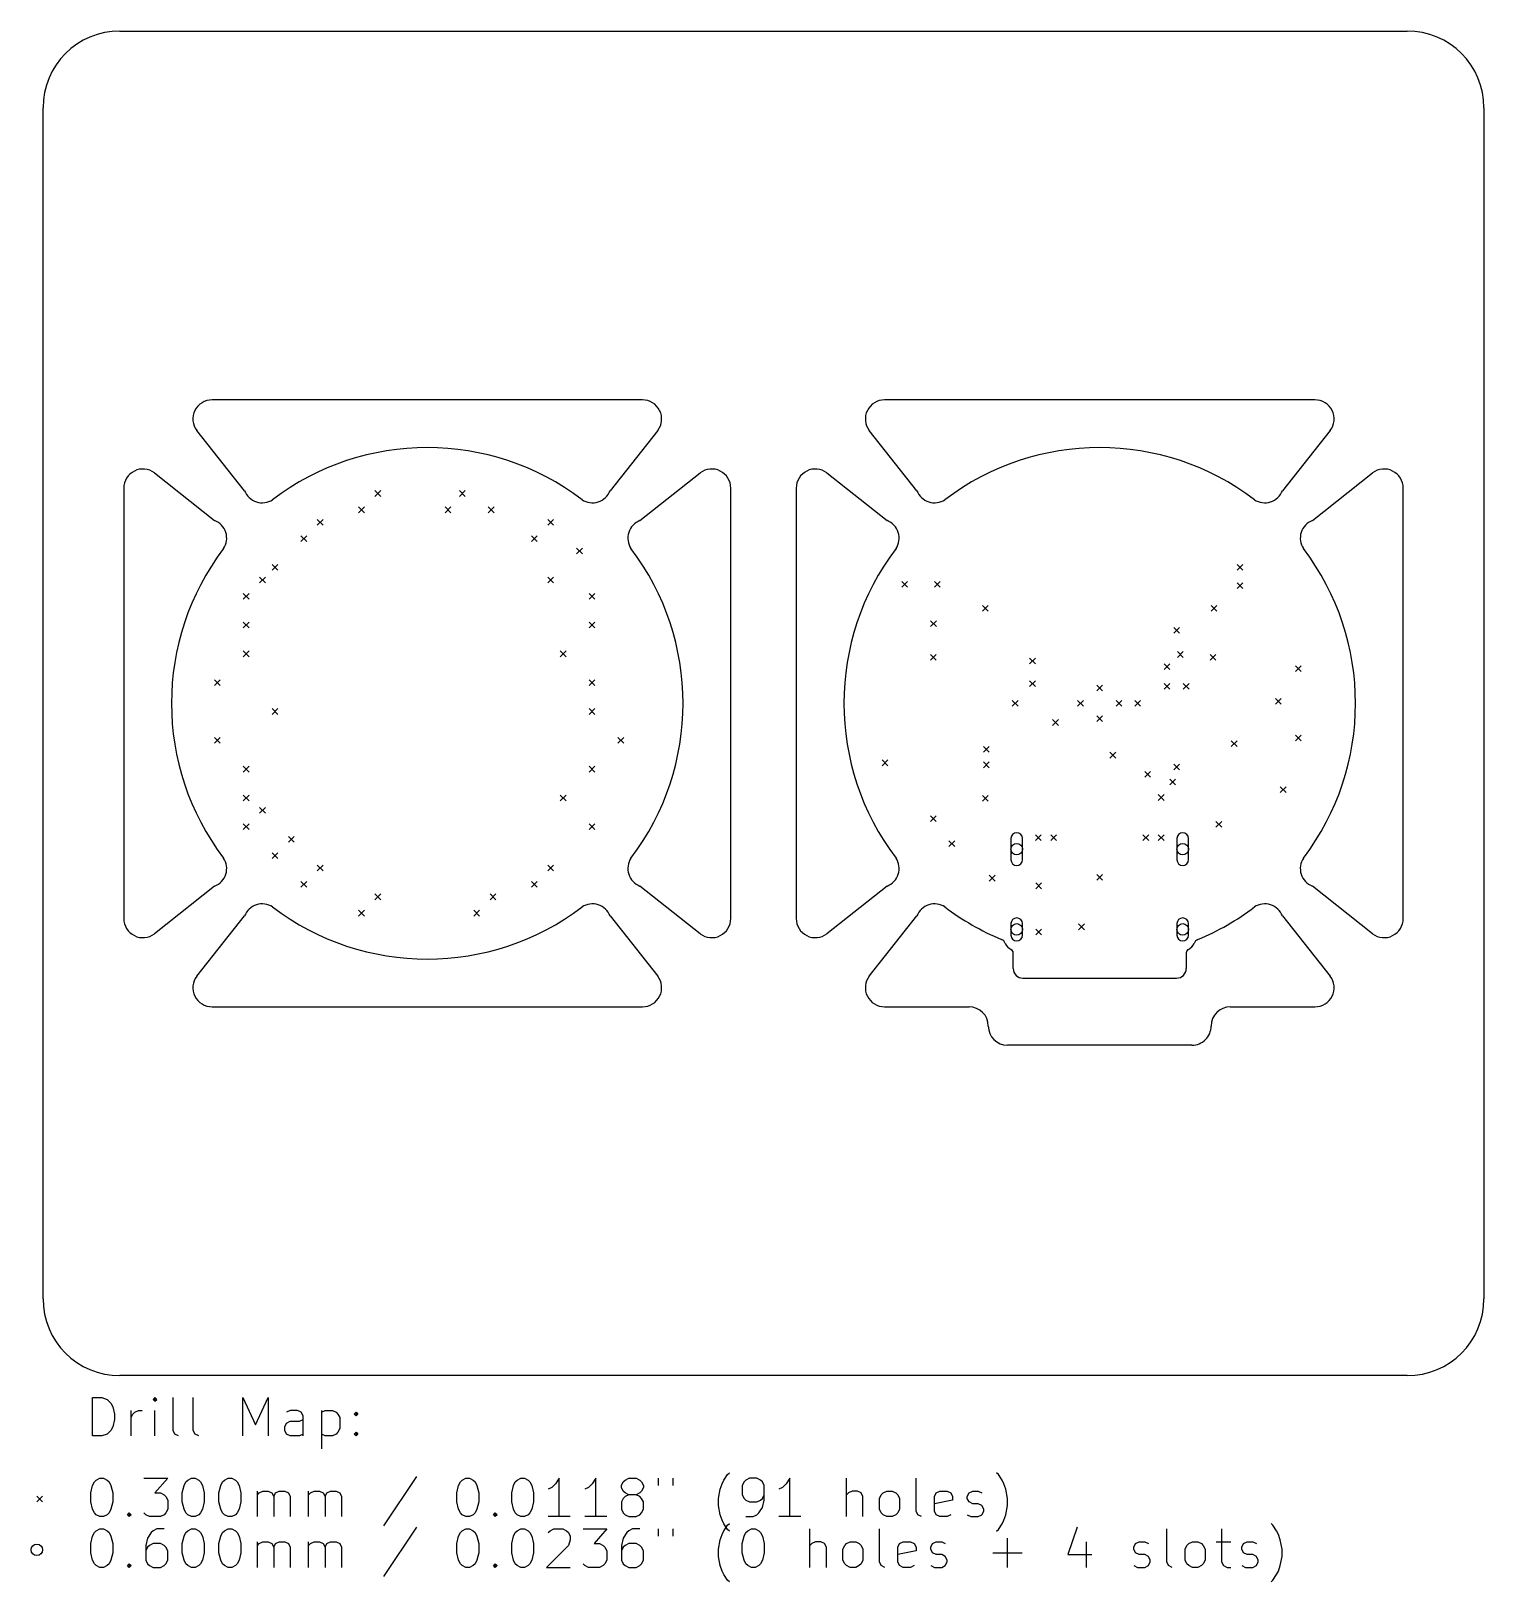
# Model space of a CAD drawing. Extents: x 29.4 to 105, y -110.7 to -30.
import ezdxf

# ---------------------------------------------------------------- set-up
doc = ezdxf.new("R2010")
doc.units = 0
doc.layers.add('BLACK', color=7, linetype='CONTINUOUS')

msp = doc.modelspace()

# ---------------------------------------------------------------- linework, layer by layer
at = {"layer": 'BLACK', "linetype": 'CONTINUOUS'}
for p, q in [((34, -30), (101, -30)), ((30, -96), (30, -34)), ((105, -34), (105, -96)), ((61.200002, -49.200001), (38.8, -49.2)), ((96.200002, -49.200001), (73.8, -49.2)), ((40.484977, -53.929338), (38, -50.8)), ((62.000002, -50.800001), (59.515025, -53.929339)), ((75.484977, -53.929338), (73, -50.8)), ((97.000002, -50.800001), (94.515025, -53.929339)), ((35.800001, -52.999998), (38.929339, -55.484975)), ((61.070662, -55.484977), (64.2, -53)), ((70.800001, -52.999998), (73.929339, -55.484975)), ((96.070662, -55.484977), (99.2, -53)), ((34.200001, -53.799998), (34.2, -76.2)), ((47.275, -53.925), (47.575, -54.225)), ((47.575, -53.925), (47.275, -54.225)), ((51.675, -53.925), (51.975, -54.225)), ((51.975, -53.925), (51.675, -54.225)), ((65.799999, -76.200002), (65.8, -53.8)), ((69.200001, -53.799998), (69.2, -76.2)), ((100.799999, -76.200002), (100.8, -53.8)), ((46.425, -54.775), (46.725, -55.075)), ((46.725, -54.775), (46.425, -55.075)), ((50.925, -54.775), (51.225, -55.075)), ((51.225, -54.775), (50.925, -55.075)), ((53.175, -54.775), (53.475, -55.075)), ((53.475, -54.775), (53.175, -55.075)), ((44.275, -55.425), (44.575, -55.725)), ((44.575, -55.425), (44.275, -55.725)), ((56.275, -55.425), (56.575, -55.725)), ((56.575, -55.425), (56.275, -55.725)), ((43.425, -56.275), (43.725, -56.575)), ((43.725, -56.275), (43.425, -56.575)), ((55.425, -56.275), (55.725, -56.575)), ((55.725, -56.275), (55.425, -56.575)), ((57.775, -56.925), (58.075, -57.225)), ((58.075, -56.925), (57.775, -57.225)), ((41.925, -57.775), (42.225, -58.075)), ((42.225, -57.775), (41.925, -58.075)), ((92.15, -57.77), (92.45, -58.07)), ((92.45, -57.77), (92.15, -58.07)), ((41.275, -58.425), (41.575, -58.725)), ((41.575, -58.425), (41.275, -58.725)), ((56.275, -58.425), (56.575, -58.725)), ((56.575, -58.425), (56.275, -58.725)), ((74.7, -58.65), (75, -58.95)), ((75, -58.65), (74.7, -58.95)), ((76.4, -58.65), (76.7, -58.95)), ((76.7, -58.65), (76.4, -58.95)), ((92.15, -58.73), (92.45, -59.03)), ((92.45, -58.73), (92.15, -59.03)), ((40.425, -59.275), (40.725, -59.575)), ((40.725, -59.275), (40.425, -59.575)), ((58.425, -59.275), (58.725, -59.575)), ((58.725, -59.275), (58.425, -59.575)), ((78.9, -59.9), (79.2, -60.2)), ((79.2, -59.9), (78.9, -60.2)), ((90.8, -59.9), (91.1, -60.2)), ((91.1, -59.9), (90.8, -60.2)), ((40.425, -60.775), (40.725, -61.075)), ((40.725, -60.775), (40.425, -61.075)), ((58.425, -60.775), (58.725, -61.075)), ((58.725, -60.775), (58.425, -61.075)), ((76.2, -60.7), (76.5, -61)), ((76.5, -60.7), (76.2, -61)), ((88.85, -61.05), (89.15, -61.35)), ((89.15, -61.05), (88.85, -61.35)), ((40.425, -62.275), (40.725, -62.575)), ((40.725, -62.275), (40.425, -62.575)), ((56.925, -62.275), (57.225, -62.575)), ((57.225, -62.275), (56.925, -62.575)), ((76.185, -62.45), (76.485, -62.75)), ((76.485, -62.45), (76.185, -62.75)), ((81.35, -62.65), (81.65, -62.95)), ((81.65, -62.65), (81.35, -62.95)), ((88.35, -62.94), (88.65, -63.24)), ((88.65, -62.94), (88.35, -63.24)), ((89.04, -62.31), (89.34, -62.61)), ((89.34, -62.31), (89.04, -62.61)), ((90.75, -62.45), (91.05, -62.75)), ((91.05, -62.45), (90.75, -62.75)), ((38.925, -63.775), (39.225, -64.075)), ((39.225, -63.775), (38.925, -64.075)), ((58.425, -63.775), (58.725, -64.075)), ((58.725, -63.775), (58.425, -64.075)), ((95.185, -63.05), (95.485, -63.35)), ((95.485, -63.05), (95.185, -63.35)), ((81.35, -63.83), (81.65, -64.13)), ((81.65, -63.83), (81.35, -64.13)), ((84.85, -64.05), (85.15, -64.35)), ((85.15, -64.05), (84.85, -64.35)), ((88.35, -63.96), (88.65, -64.26)), ((88.65, -63.96), (88.35, -64.26)), ((89.35, -63.96), (89.65, -64.26)), ((89.65, -63.96), (89.35, -64.26)), ((41.925, -65.275), (42.225, -65.575)), ((42.225, -65.275), (41.925, -65.575)), ((58.425, -65.275), (58.725, -65.575)), ((58.725, -65.275), (58.425, -65.575)), ((80.45, -64.85), (80.75, -65.15)), ((80.75, -64.85), (80.45, -65.15)), ((83.85, -64.85), (84.15, -65.15)), ((84.15, -64.85), (83.85, -65.15)), ((85.85, -64.85), (86.15, -65.15)), ((86.15, -64.85), (85.85, -65.15)), ((86.825, -64.85), (87.125, -65.15)), ((87.125, -64.85), (86.825, -65.15)), ((94.15, -64.75), (94.45, -65.05)), ((94.45, -64.75), (94.15, -65.05)), ((82.55, -65.85), (82.85, -66.15)), ((82.85, -65.85), (82.55, -66.15)), ((84.85, -65.65), (85.15, -65.95)), ((85.15, -65.65), (84.85, -65.95)), ((38.925, -66.775), (39.225, -67.075)), ((39.225, -66.775), (38.925, -67.075)), ((59.925, -66.775), (60.225, -67.075)), ((60.225, -66.775), (59.925, -67.075)), ((91.85, -66.95), (92.15, -67.25)), ((92.15, -66.95), (91.85, -67.25)), ((95.185, -66.65), (95.485, -66.95)), ((95.485, -66.65), (95.185, -66.95)), ((78.95, -67.25), (79.25, -67.55)), ((79.25, -67.25), (78.95, -67.55)), ((85.53, -67.55), (85.83, -67.85)), ((85.83, -67.55), (85.53, -67.85)), ((40.425, -68.275), (40.725, -68.575)), ((40.725, -68.275), (40.425, -68.575)), ((58.425, -68.275), (58.725, -68.575)), ((58.725, -68.275), (58.425, -68.575)), ((73.67, -67.95), (73.97, -68.25)), ((73.97, -67.95), (73.67, -68.25)), ((78.95, -68.05), (79.25, -68.35)), ((79.25, -68.05), (78.95, -68.35)), ((87.35, -68.55), (87.65, -68.85)), ((87.65, -68.55), (87.35, -68.85)), ((88.85, -68.168199), (89.15, -68.468199)), ((89.15, -68.168199), (88.85, -68.468199)), ((88.65, -68.95), (88.95, -69.25)), ((88.95, -68.95), (88.65, -69.25)), ((94.4, -69.35), (94.7, -69.65)), ((94.7, -69.35), (94.4, -69.65)), ((40.425, -69.775), (40.725, -70.075)), ((40.725, -69.775), (40.425, -70.075)), ((56.925, -69.775), (57.225, -70.075)), ((57.225, -69.775), (56.925, -70.075)), ((78.9, -69.8), (79.2, -70.1)), ((79.2, -69.8), (78.9, -70.1)), ((88.05, -69.75), (88.35, -70.05)), ((88.35, -69.75), (88.05, -70.05)), ((41.275, -70.425), (41.575, -70.725)), ((41.575, -70.425), (41.275, -70.725)), ((76.185, -70.85), (76.485, -71.15)), ((76.485, -70.85), (76.185, -71.15)), ((40.425, -71.275), (40.725, -71.575)), ((40.725, -71.275), (40.425, -71.575)), ((58.425, -71.275), (58.725, -71.575)), ((58.725, -71.275), (58.425, -71.575)), ((81.65, -71.84), (81.95, -72.14)), ((81.95, -71.84), (81.65, -72.14)), ((82.45, -71.84), (82.75, -72.14)), ((82.75, -71.84), (82.45, -72.14)), ((87.25, -71.84), (87.55, -72.14)), ((87.55, -71.84), (87.25, -72.14)), ((88.05, -71.84), (88.35, -72.14)), ((88.35, -71.84), (88.05, -72.14)), ((91.05, -71.15), (91.35, -71.45)), ((91.35, -71.15), (91.05, -71.45)), ((42.775, -71.925), (43.075, -72.225)), ((43.075, -71.925), (42.775, -72.225)), ((77.15, -72.15), (77.45, -72.45)), ((77.45, -72.15), (77.15, -72.45)), ((80.38, -72.04), (80.38, -73.14)), ((80.98, -73.14), (80.98, -72.04)), ((89.02, -72.04), (89.02, -73.14)), ((89.62, -73.14), (89.62, -72.04)), ((41.925, -72.775), (42.225, -73.075)), ((42.225, -72.775), (41.925, -73.075)), ((44.275, -73.425), (44.575, -73.725)), ((44.575, -73.425), (44.275, -73.725)), ((56.275, -73.425), (56.575, -73.725)), ((56.575, -73.425), (56.275, -73.725)), ((43.425, -74.275), (43.725, -74.575)), ((43.725, -74.275), (43.425, -74.575)), ((55.425, -74.275), (55.725, -74.575)), ((55.725, -74.275), (55.425, -74.575)), ((79.25, -73.95), (79.55, -74.25)), ((79.55, -73.95), (79.25, -74.25)), ((84.85, -73.9125), (85.15, -74.2125)), ((85.15, -73.9125), (84.85, -74.2125)), ((38.929338, -74.515023), (35.8, -77)), ((47.275, -74.925), (47.575, -75.225)), ((47.575, -74.925), (47.275, -75.225)), ((53.275, -74.925), (53.575, -75.225)), ((53.575, -74.925), (53.275, -75.225)), ((64.199999, -77.000002), (61.070661, -74.515025)), ((73.929338, -74.515023), (70.8, -77)), ((81.67, -74.35), (81.97, -74.65)), ((81.97, -74.35), (81.67, -74.65)), ((99.199999, -77.000002), (96.070661, -74.515025)), ((46.425, -75.775), (46.725, -76.075)), ((46.725, -75.775), (46.425, -76.075)), ((52.425, -75.775), (52.725, -76.075)), ((52.725, -75.775), (52.425, -76.075)), ((37.999998, -79.199999), (40.484975, -76.070661)), ((59.515023, -76.070662), (62, -79.2)), ((72.999998, -79.199999), (75.484975, -76.070661)), ((80.38, -76.47), (80.38, -77.07)), ((80.98, -77.07), (80.98, -76.47)), ((83.9, -76.4875), (84.2, -76.7875)), ((84.2, -76.4875), (83.9, -76.7875)), ((89.02, -76.47), (89.02, -77.07)), ((89.62, -77.07), (89.62, -76.47)), ((94.515023, -76.070662), (97, -79.2)), ((81.67, -76.75), (81.97, -77.05)), ((81.97, -76.75), (81.67, -77.05)), ((80.497172, -78.8068), (80.497172, -77.987778)), ((89.502828, -77.987778), (89.502828, -78.8068)), ((80.997172, -79.3068), (89.002828, -79.3068)), ((38.799998, -80.799999), (61.2, -80.8)), ((73.799998, -80.799999), (78.2, -80.8)), ((91.799998, -80.800001), (96.2, -80.8)), ((89.799998, -82.800001), (80.2, -82.8)), ((101, -100), (34, -100)), ((32.582768, -103.139838), (32.582768, -101.139838)), ((32.582768, -101.139838), (33.058958, -101.139838)), ((33.058958, -101.139838), (33.344673, -101.235076)), ((33.344673, -101.235076), (33.535149, -101.425552)), ((33.535149, -101.425552), (33.630387, -101.616028)), ((33.630387, -101.616028), (33.725625, -101.99698)), ((35.820863, -101.139838), (35.725625, -101.235076)), ((35.725625, -101.235076), (35.820863, -101.330314)), ((35.916101, -101.235076), (35.820863, -101.139838)), ((35.820863, -101.139838), (35.820863, -101.330314)), ((35.820863, -101.330314), (35.916101, -101.235076)), ((36.773244, -102.854123), (36.773244, -101.139838)), ((37.820863, -102.854123), (37.820863, -101.139838)), ((40.392292, -103.139838), (40.392292, -101.139838)), ((40.392292, -101.139838), (41.058959, -102.568409)), ((41.058959, -102.568409), (41.725625, -101.139838)), ((41.725625, -101.139838), (41.725625, -103.139838)), ((33.725625, -102.282695), (33.630387, -102.663647)), ((33.725625, -101.99698), (33.725625, -102.282695)), ((34.582768, -103.139838), (34.582768, -101.806504)), ((34.582768, -102.187457), (34.678006, -101.99698)), ((34.678006, -101.99698), (34.773244, -101.901742)), ((34.773244, -101.901742), (34.96372, -101.806504)), ((34.96372, -101.806504), (35.154197, -101.806504)), ((35.820863, -103.139838), (35.820863, -101.806504)), ((42.582768, -102.663647), (42.678006, -102.473171)), ((42.868482, -101.806504), (42.678006, -101.901742)), ((42.678006, -102.473171), (42.868482, -102.377933)), ((43.249435, -101.806504), (42.868482, -101.806504)), ((42.868482, -102.377933), (43.344673, -102.377933)), ((43.439911, -101.901742), (43.249435, -101.806504)), ((43.344673, -102.377933), (43.535149, -102.282695)), ((43.535149, -102.092219), (43.439911, -101.901742)), ((43.535149, -103.139838), (43.535149, -102.092219)), ((44.48753, -101.806504), (44.48753, -103.806504)), ((44.48753, -101.901742), (44.678006, -101.806504)), ((44.678006, -101.806504), (45.058959, -101.806504)), ((45.058959, -101.806504), (45.249435, -101.901742)), ((45.249435, -101.901742), (45.344673, -101.99698)), ((45.344673, -101.99698), (45.439911, -102.187457)), ((45.439911, -102.187457), (45.439911, -102.758885)), ((46.201816, -101.99698), (46.297054, -101.901742)), ((46.297054, -102.092219), (46.201816, -101.99698)), ((46.297054, -101.901742), (46.392292, -101.99698)), ((46.297054, -101.901742), (46.297054, -102.092219)), ((46.392292, -101.99698), (46.297054, -102.092219)), ((33.058958, -103.139838), (32.582768, -103.139838)), ((33.344673, -103.0446), (33.058958, -103.139838)), ((33.535149, -102.854123), (33.344673, -103.0446)), ((33.630387, -102.663647), (33.535149, -102.854123)), ((36.868482, -103.0446), (36.773244, -102.854123)), ((37.058958, -103.139838), (36.868482, -103.0446)), ((37.916101, -103.0446), (37.820863, -102.854123)), ((38.106577, -103.139838), (37.916101, -103.0446)), ((42.582768, -102.854123), (42.582768, -102.663647)), ((42.678006, -103.0446), (42.582768, -102.854123)), ((42.868482, -103.139838), (42.678006, -103.0446)), ((43.344673, -103.139838), (42.868482, -103.139838)), ((43.535149, -103.0446), (43.344673, -103.139838)), ((44.678006, -103.139838), (44.48753, -103.0446)), ((45.058959, -103.139838), (44.678006, -103.139838)), ((45.249435, -103.0446), (45.058959, -103.139838)), ((45.344673, -102.949361), (45.249435, -103.0446)), ((45.439911, -102.758885), (45.344673, -102.949361)), ((46.201816, -103.0446), (46.297054, -102.949361)), ((46.297054, -103.139838), (46.201816, -103.0446)), ((46.297054, -102.949361), (46.392292, -103.0446)), ((46.297054, -102.949361), (46.297054, -103.139838)), ((46.392292, -103.0446), (46.297054, -103.139838)), ((32.48753, -106.101742), (32.582768, -105.72079)), ((32.582768, -105.72079), (32.678006, -105.530314)), ((32.678006, -105.530314), (32.773244, -105.435076)), ((32.773244, -105.435076), (32.96372, -105.339838)), ((32.96372, -105.339838), (33.154197, -105.339838)), ((33.154197, -105.339838), (33.344673, -105.435076)), ((33.344673, -105.435076), (33.439911, -105.530314)), ((33.439911, -105.530314), (33.535149, -105.72079)), ((33.535149, -105.72079), (33.630387, -106.101742)), ((35.249435, -105.339838), (36.48753, -105.339838)), ((36.48753, -105.339838), (35.820863, -106.101742)), ((37.249435, -106.101742), (37.344673, -105.72079)), ((37.344673, -105.72079), (37.439911, -105.530314)), ((37.439911, -105.530314), (37.535149, -105.435076)), ((37.535149, -105.435076), (37.725625, -105.339838)), ((37.725625, -105.339838), (37.916102, -105.339838)), ((37.916102, -105.339838), (38.106578, -105.435076)), ((38.106578, -105.435076), (38.201816, -105.530314)), ((38.201816, -105.530314), (38.297054, -105.72079)), ((38.297054, -105.72079), (38.392292, -106.101742)), ((39.154197, -106.101742), (39.249435, -105.72079)), ((39.249435, -105.72079), (39.344673, -105.530314)), ((39.344673, -105.530314), (39.439911, -105.435076)), ((39.439911, -105.435076), (39.630387, -105.339838)), ((39.630387, -105.339838), (39.820864, -105.339838)), ((39.820864, -105.339838), (40.01134, -105.435076)), ((40.01134, -105.435076), (40.106578, -105.530314)), ((40.106578, -105.530314), (40.201816, -105.72079)), ((40.201816, -105.72079), (40.297054, -106.101742)), ((49.439912, -105.2446), (47.725627, -107.816028)), ((51.535151, -106.101742), (51.630389, -105.72079)), ((51.630389, -105.72079), (51.725627, -105.530314)), ((51.725627, -105.530314), (51.820865, -105.435076)), ((51.820865, -105.435076), (52.011341, -105.339838)), ((52.011341, -105.339838), (52.201818, -105.339838)), ((52.201818, -105.339838), (52.392294, -105.435076)), ((52.392294, -105.435076), (52.487532, -105.530314)), ((52.487532, -105.530314), (52.58277, -105.72079)), ((52.58277, -105.72079), (52.678008, -106.101742)), ((54.392294, -106.101742), (54.487532, -105.72079)), ((54.487532, -105.72079), (54.58277, -105.530314)), ((54.58277, -105.530314), (54.678008, -105.435076)), ((54.678008, -105.435076), (54.868484, -105.339838)), ((54.868484, -105.339838), (55.058961, -105.339838)), ((55.058961, -105.339838), (55.249437, -105.435076)), ((55.249437, -105.435076), (55.344675, -105.530314)), ((55.344675, -105.530314), (55.439913, -105.72079)), ((55.439913, -105.72079), (55.535151, -106.101742)), ((56.678008, -105.625552), (56.487532, -105.816028)), ((56.868484, -105.339838), (56.678008, -105.625552)), ((56.868484, -107.339838), (56.868484, -105.339838)), ((58.58277, -105.625552), (58.392294, -105.816028)), ((58.773246, -105.339838), (58.58277, -105.625552)), ((58.773246, -107.339838), (58.773246, -105.339838)), ((60.10658, -105.72079), (60.201818, -105.530314)), ((60.10658, -105.816028), (60.10658, -105.72079)), ((60.201818, -105.530314), (60.297056, -105.435076)), ((60.297056, -105.435076), (60.487532, -105.339838)), ((60.487532, -105.339838), (60.868485, -105.339838)), ((60.868485, -105.339838), (61.058961, -105.435076)), ((61.058961, -105.435076), (61.154199, -105.530314)), ((61.154199, -105.530314), (61.249437, -105.72079)), ((61.249437, -105.72079), (61.249437, -105.816028)), ((62.011342, -105.339838), (62.011342, -105.72079)), ((62.773247, -105.339838), (62.773247, -105.72079)), ((65.249438, -105.911266), (65.344676, -105.625552)), ((65.344676, -105.625552), (65.439914, -105.435076)), ((65.439914, -105.435076), (65.63039, -105.149361)), ((65.63039, -105.149361), (65.725629, -105.054123)), ((66.487533, -105.530314), (66.392295, -105.72079)), ((66.392295, -105.72079), (66.392295, -106.19698)), ((66.582771, -105.435076), (66.487533, -105.530314)), ((66.773247, -105.339838), (66.582771, -105.435076)), ((67.1542, -105.339838), (66.773247, -105.339838)), ((67.344676, -105.435076), (67.1542, -105.339838)), ((67.439914, -105.530314), (67.344676, -105.435076)), ((67.535152, -105.72079), (67.439914, -105.530314)), ((67.535152, -106.482695), (67.535152, -105.72079)), ((68.678009, -105.625552), (68.487533, -105.816028)), ((68.868485, -105.339838), (68.678009, -105.625552)), ((68.868485, -107.339838), (68.868485, -105.339838)), ((71.820867, -107.339838), (71.820867, -105.339838)), ((75.439915, -107.054123), (75.439915, -105.339838)), ((79.72563, -105.149361), (79.630392, -105.054123)), ((79.916106, -105.435076), (79.72563, -105.149361)), ((80.011344, -105.625552), (79.916106, -105.435076)), ((80.106582, -105.911266), (80.011344, -105.625552)), ((29.675, -106.275), (29.975, -106.575)), ((29.975, -106.275), (29.675, -106.575)), ((32.48753, -106.577933), (32.48753, -106.101742)), ((32.582768, -106.958885), (32.48753, -106.577933)), ((33.630387, -106.577933), (33.535149, -106.958885)), ((33.630387, -106.101742), (33.630387, -106.577933)), ((35.820863, -106.101742), (36.106578, -106.101742)), ((36.106578, -106.101742), (36.297054, -106.19698)), ((36.297054, -106.19698), (36.392292, -106.292219)), ((36.392292, -106.292219), (36.48753, -106.482695)), ((36.48753, -106.482695), (36.48753, -106.958885)), ((37.249435, -106.577933), (37.249435, -106.101742)), ((37.344673, -106.958885), (37.249435, -106.577933)), ((38.392292, -106.577933), (38.297054, -106.958885)), ((38.392292, -106.101742), (38.392292, -106.577933)), ((39.154197, -106.577933), (39.154197, -106.101742)), ((39.249435, -106.958885), (39.154197, -106.577933)), ((40.297054, -106.577933), (40.201816, -106.958885)), ((40.297054, -106.101742), (40.297054, -106.577933)), ((41.154197, -107.339838), (41.154197, -106.006504)), ((41.154197, -106.19698), (41.249435, -106.101742)), ((41.249435, -106.101742), (41.439911, -106.006504)), ((41.439911, -106.006504), (41.725626, -106.006504)), ((41.725626, -106.006504), (41.916102, -106.101742)), ((41.916102, -106.101742), (42.01134, -106.292219)), ((42.01134, -106.292219), (42.106578, -106.101742)), ((42.01134, -106.292219), (42.01134, -107.339838)), ((42.106578, -106.101742), (42.297054, -106.006504)), ((42.297054, -106.006504), (42.582768, -106.006504)), ((42.582768, -106.006504), (42.773245, -106.101742)), ((42.773245, -106.101742), (42.868483, -106.292219)), ((42.868483, -106.292219), (42.868483, -107.339838)), ((43.820864, -107.339838), (43.820864, -106.006504)), ((43.820864, -106.19698), (43.916102, -106.101742)), ((43.916102, -106.101742), (44.106578, -106.006504)), ((44.106578, -106.006504), (44.392293, -106.006504)), ((44.392293, -106.006504), (44.582769, -106.101742)), ((44.582769, -106.101742), (44.678007, -106.292219)), ((44.678007, -106.292219), (44.773245, -106.101742)), ((44.678007, -106.292219), (44.678007, -107.339838)), ((44.773245, -106.101742), (44.963721, -106.006504)), ((44.963721, -106.006504), (45.249435, -106.006504)), ((45.249435, -106.006504), (45.439912, -106.101742)), ((45.439912, -106.101742), (45.53515, -106.292219)), ((45.53515, -106.292219), (45.53515, -107.339838)), ((51.535151, -106.577933), (51.535151, -106.101742)), ((51.630389, -106.958885), (51.535151, -106.577933)), ((52.678008, -106.577933), (52.58277, -106.958885)), ((52.678008, -106.101742), (52.678008, -106.577933)), ((54.392294, -106.577933), (54.392294, -106.101742)), ((54.487532, -106.958885), (54.392294, -106.577933)), ((55.535151, -106.577933), (55.439913, -106.958885)), ((55.535151, -106.101742), (55.535151, -106.577933)), ((56.487532, -105.816028), (56.297056, -105.911266)), ((58.392294, -105.816028), (58.201818, -105.911266)), ((60.201818, -106.006504), (60.10658, -105.816028)), ((60.201818, -106.387457), (60.10658, -106.577933)), ((60.10658, -106.577933), (60.10658, -106.958885)), ((60.297056, -106.101742), (60.201818, -106.006504)), ((60.297056, -106.292219), (60.201818, -106.387457)), ((60.487532, -106.19698), (60.297056, -106.101742)), ((60.487532, -106.19698), (60.297056, -106.292219)), ((60.868485, -106.19698), (60.487532, -106.19698)), ((61.058961, -106.101742), (60.868485, -106.19698)), ((61.058961, -106.292219), (60.868485, -106.19698)), ((61.154199, -106.006504), (61.058961, -106.101742)), ((61.154199, -106.387457), (61.058961, -106.292219)), ((61.249437, -105.816028), (61.154199, -106.006504)), ((61.249437, -106.577933), (61.154199, -106.387457)), ((61.249437, -106.958885), (61.249437, -106.577933)), ((65.1542, -106.387457), (65.249438, -105.911266)), ((65.1542, -106.768409), (65.1542, -106.387457)), ((66.392295, -106.19698), (66.487533, -106.387457)), ((66.487533, -106.387457), (66.582771, -106.482695)), ((66.582771, -106.482695), (66.773247, -106.577933)), ((66.773247, -106.577933), (67.1542, -106.577933)), ((67.1542, -106.577933), (67.344676, -106.482695)), ((67.344676, -106.482695), (67.439914, -106.387457)), ((67.439914, -106.387457), (67.535152, -106.19698)), ((67.439914, -106.863647), (67.535152, -106.482695)), ((68.487533, -105.816028), (68.297057, -105.911266)), ((71.916105, -106.101742), (71.820867, -106.19698)), ((72.106581, -106.006504), (71.916105, -106.101742)), ((72.392296, -106.006504), (72.106581, -106.006504)), ((72.582772, -106.101742), (72.392296, -106.006504)), ((72.67801, -106.292219), (72.582772, -106.101742)), ((72.67801, -107.339838), (72.67801, -106.292219)), ((73.535153, -106.387457), (73.630391, -106.19698)), ((73.535153, -106.958885), (73.535153, -106.387457)), ((73.630391, -106.19698), (73.725629, -106.101742)), ((73.725629, -106.101742), (73.916105, -106.006504)), ((73.916105, -106.006504), (74.20182, -106.006504)), ((74.20182, -106.006504), (74.392296, -106.101742)), ((74.392296, -106.101742), (74.487534, -106.19698)), ((74.487534, -106.19698), (74.582772, -106.387457)), ((74.582772, -106.387457), (74.582772, -106.958885)), ((76.392296, -106.292219), (76.487534, -106.101742)), ((76.392296, -107.054123), (76.392296, -106.292219)), ((77.344677, -106.482695), (76.392296, -106.673171)), ((76.487534, -106.101742), (76.67801, -106.006504)), ((76.67801, -106.006504), (77.058963, -106.006504)), ((77.058963, -106.006504), (77.249439, -106.101742)), ((77.249439, -106.101742), (77.344677, -106.292219)), ((77.344677, -106.292219), (77.344677, -106.482695)), ((78.106582, -106.292219), (78.20182, -106.101742)), ((78.106582, -106.387457), (78.106582, -106.292219)), ((78.20182, -106.577933), (78.106582, -106.387457)), ((78.20182, -106.101742), (78.392296, -106.006504)), ((78.392296, -106.673171), (78.20182, -106.577933)), ((78.392296, -106.006504), (78.67801, -106.006504)), ((78.67801, -106.006504), (78.868487, -106.101742)), ((80.20182, -106.387457), (80.106582, -105.911266)), ((80.20182, -106.768409), (80.20182, -106.387457)), ((32.678006, -107.149361), (32.582768, -106.958885)), ((32.773244, -107.2446), (32.678006, -107.149361)), ((32.96372, -107.339838), (32.773244, -107.2446)), ((33.154197, -107.339838), (32.96372, -107.339838)), ((33.344673, -107.2446), (33.154197, -107.339838)), ((33.439911, -107.149361), (33.344673, -107.2446)), ((33.535149, -106.958885), (33.439911, -107.149361)), ((34.392292, -107.2446), (34.48753, -107.149361)), ((34.48753, -107.339838), (34.392292, -107.2446)), ((34.48753, -107.149361), (34.582768, -107.2446)), ((34.48753, -107.149361), (34.48753, -107.339838)), ((34.582768, -107.2446), (34.48753, -107.339838)), ((35.344673, -107.2446), (35.249435, -107.149361)), ((35.535149, -107.339838), (35.344673, -107.2446)), ((36.106578, -107.339838), (35.535149, -107.339838)), ((36.297054, -107.2446), (36.106578, -107.339838)), ((36.392292, -107.149361), (36.297054, -107.2446)), ((36.48753, -106.958885), (36.392292, -107.149361)), ((37.439911, -107.149361), (37.344673, -106.958885)), ((37.535149, -107.2446), (37.439911, -107.149361)), ((37.725625, -107.339838), (37.535149, -107.2446)), ((37.916102, -107.339838), (37.725625, -107.339838)), ((38.106578, -107.2446), (37.916102, -107.339838)), ((38.201816, -107.149361), (38.106578, -107.2446)), ((38.297054, -106.958885), (38.201816, -107.149361)), ((39.344673, -107.149361), (39.249435, -106.958885)), ((39.439911, -107.2446), (39.344673, -107.149361)), ((39.630387, -107.339838), (39.439911, -107.2446)), ((39.820864, -107.339838), (39.630387, -107.339838)), ((40.01134, -107.2446), (39.820864, -107.339838)), ((40.106578, -107.149361), (40.01134, -107.2446)), ((40.201816, -106.958885), (40.106578, -107.149361)), ((51.725627, -107.149361), (51.630389, -106.958885)), ((51.820865, -107.2446), (51.725627, -107.149361)), ((52.011341, -107.339838), (51.820865, -107.2446)), ((52.201818, -107.339838), (52.011341, -107.339838)), ((52.392294, -107.2446), (52.201818, -107.339838)), ((52.487532, -107.149361), (52.392294, -107.2446)), ((52.58277, -106.958885), (52.487532, -107.149361)), ((53.439913, -107.2446), (53.535151, -107.149361)), ((53.535151, -107.339838), (53.439913, -107.2446)), ((53.535151, -107.149361), (53.630389, -107.2446)), ((53.535151, -107.149361), (53.535151, -107.339838)), ((53.630389, -107.2446), (53.535151, -107.339838)), ((54.58277, -107.149361), (54.487532, -106.958885)), ((54.678008, -107.2446), (54.58277, -107.149361)), ((54.868484, -107.339838), (54.678008, -107.2446)), ((55.058961, -107.339838), (54.868484, -107.339838)), ((55.249437, -107.2446), (55.058961, -107.339838)), ((55.344675, -107.149361), (55.249437, -107.2446)), ((55.439913, -106.958885), (55.344675, -107.149361)), ((57.439913, -107.339838), (56.297056, -107.339838)), ((59.344675, -107.339838), (58.201818, -107.339838)), ((60.10658, -106.958885), (60.201818, -107.149361)), ((60.201818, -107.149361), (60.297056, -107.2446)), ((60.297056, -107.2446), (60.487532, -107.339838)), ((60.487532, -107.339838), (60.868485, -107.339838)), ((60.868485, -107.339838), (61.058961, -107.2446)), ((61.058961, -107.2446), (61.154199, -107.149361)), ((61.154199, -107.149361), (61.249437, -106.958885)), ((65.249438, -107.2446), (65.1542, -106.768409)), ((65.344676, -107.530314), (65.249438, -107.2446)), ((66.582771, -107.339838), (66.963723, -107.339838)), ((66.963723, -107.339838), (67.1542, -107.2446)), ((67.1542, -107.2446), (67.249438, -107.149361)), ((67.249438, -107.149361), (67.439914, -106.863647)), ((69.439914, -107.339838), (68.297057, -107.339838)), ((73.630391, -107.149361), (73.535153, -106.958885)), ((73.725629, -107.2446), (73.630391, -107.149361)), ((73.916105, -107.339838), (73.725629, -107.2446)), ((74.20182, -107.339838), (73.916105, -107.339838)), ((74.392296, -107.2446), (74.20182, -107.339838)), ((74.487534, -107.149361), (74.392296, -107.2446)), ((74.582772, -106.958885), (74.487534, -107.149361)), ((75.535153, -107.2446), (75.439915, -107.054123)), ((75.725629, -107.339838), (75.535153, -107.2446)), ((76.487534, -107.2446), (76.392296, -107.054123)), ((76.67801, -107.339838), (76.487534, -107.2446)), ((77.058963, -107.339838), (76.67801, -107.339838)), ((77.249439, -107.2446), (77.058963, -107.339838)), ((78.106582, -107.2446), (78.297058, -107.339838)), ((78.297058, -107.339838), (78.67801, -107.339838)), ((78.67801, -106.673171), (78.392296, -106.673171)), ((78.868487, -106.768409), (78.67801, -106.673171)), ((78.67801, -107.339838), (78.868487, -107.2446)), ((78.963725, -106.958885), (78.868487, -106.768409)), ((78.868487, -107.2446), (78.963725, -107.054123)), ((78.963725, -107.054123), (78.963725, -106.958885)), ((80.011344, -107.530314), (80.106582, -107.2446)), ((80.106582, -107.2446), (80.20182, -106.768409)), ((32.582768, -108.36079), (32.678006, -108.170314)), ((32.678006, -108.170314), (32.773244, -108.075076)), ((32.773244, -108.075076), (32.96372, -107.979838)), ((32.96372, -107.979838), (33.154197, -107.979838)), ((33.154197, -107.979838), (33.344673, -108.075076)), ((33.344673, -108.075076), (33.439911, -108.170314)), ((33.439911, -108.170314), (33.535149, -108.36079)), ((35.630387, -108.170314), (35.439911, -108.456028)), ((35.725625, -108.075076), (35.630387, -108.170314)), ((35.916101, -107.979838), (35.725625, -108.075076)), ((36.297054, -107.979838), (35.916101, -107.979838)), ((37.344673, -108.36079), (37.439911, -108.170314)), ((37.439911, -108.170314), (37.535149, -108.075076)), ((37.535149, -108.075076), (37.725625, -107.979838)), ((37.725625, -107.979838), (37.916102, -107.979838)), ((37.916102, -107.979838), (38.106578, -108.075076)), ((38.106578, -108.075076), (38.201816, -108.170314)), ((38.201816, -108.170314), (38.297054, -108.36079)), ((39.249435, -108.36079), (39.344673, -108.170314)), ((39.344673, -108.170314), (39.439911, -108.075076)), ((39.439911, -108.075076), (39.630387, -107.979838)), ((39.630387, -107.979838), (39.820864, -107.979838)), ((39.820864, -107.979838), (40.01134, -108.075076)), ((40.01134, -108.075076), (40.106578, -108.170314)), ((40.106578, -108.170314), (40.201816, -108.36079)), ((49.439912, -107.8846), (47.725627, -110.456028)), ((51.630389, -108.36079), (51.725627, -108.170314)), ((51.725627, -108.170314), (51.820865, -108.075076)), ((51.820865, -108.075076), (52.011341, -107.979838)), ((52.011341, -107.979838), (52.201818, -107.979838)), ((52.201818, -107.979838), (52.392294, -108.075076)), ((52.392294, -108.075076), (52.487532, -108.170314)), ((52.487532, -108.170314), (52.58277, -108.36079)), ((54.487532, -108.36079), (54.58277, -108.170314)), ((54.58277, -108.170314), (54.678008, -108.075076)), ((54.678008, -108.075076), (54.868484, -107.979838)), ((54.868484, -107.979838), (55.058961, -107.979838)), ((55.058961, -107.979838), (55.249437, -108.075076)), ((55.249437, -108.075076), (55.344675, -108.170314)), ((55.344675, -108.170314), (55.439913, -108.36079)), ((56.297056, -108.170314), (56.392294, -108.075076)), ((56.392294, -108.075076), (56.58277, -107.979838)), ((56.58277, -107.979838), (57.058961, -107.979838)), ((57.058961, -107.979838), (57.249437, -108.075076)), ((57.249437, -108.075076), (57.344675, -108.170314)), ((57.344675, -108.170314), (57.439913, -108.36079)), ((58.10658, -107.979838), (59.344675, -107.979838)), ((59.344675, -107.979838), (58.678008, -108.741742)), ((60.392294, -108.170314), (60.201818, -108.456028)), ((60.487532, -108.075076), (60.392294, -108.170314)), ((60.678008, -107.979838), (60.487532, -108.075076)), ((61.058961, -107.979838), (60.678008, -107.979838)), ((62.011342, -107.979838), (62.011342, -108.36079)), ((62.773247, -107.979838), (62.773247, -108.36079)), ((65.439914, -107.72079), (65.344676, -107.530314)), ((65.344676, -108.265552), (65.439914, -108.075076)), ((65.63039, -108.006504), (65.439914, -107.72079)), ((65.439914, -108.075076), (65.63039, -107.789361)), ((65.63039, -107.789361), (65.725629, -107.694123)), ((65.725629, -108.101742), (65.63039, -108.006504)), ((66.487533, -108.36079), (66.582771, -108.170314)), ((66.582771, -108.170314), (66.678009, -108.075076)), ((66.678009, -108.075076), (66.868485, -107.979838)), ((66.868485, -107.979838), (67.058962, -107.979838)), ((67.058962, -107.979838), (67.249438, -108.075076)), ((67.249438, -108.075076), (67.344676, -108.170314)), ((67.344676, -108.170314), (67.439914, -108.36079)), ((69.916105, -109.979838), (69.916105, -107.979838)), ((73.535153, -109.694123), (73.535153, -107.979838)), ((79.630392, -108.101742), (79.72563, -108.006504)), ((79.72563, -108.006504), (79.916106, -107.72079)), ((79.916106, -107.72079), (80.011344, -107.530314)), ((83.820868, -107.8846), (83.344678, -109.313171)), ((88.487536, -109.694123), (88.487536, -107.979838)), ((91.344679, -107.979838), (91.344679, -109.694123)), ((94.011346, -107.789361), (93.916108, -107.694123)), ((94.201822, -108.075076), (94.011346, -107.789361)), ((94.29706, -108.265552), (94.201822, -108.075076)), ((32.48753, -108.741742), (32.582768, -108.36079)), ((32.48753, -109.217933), (32.48753, -108.741742)), ((33.535149, -108.36079), (33.630387, -108.741742)), ((33.630387, -108.741742), (33.630387, -109.217933)), ((35.439911, -108.456028), (35.344673, -108.83698)), ((35.344673, -108.83698), (35.344673, -109.598885)), ((35.439911, -108.932219), (35.344673, -109.122695)), ((35.535149, -108.83698), (35.439911, -108.932219)), ((35.725625, -108.741742), (35.535149, -108.83698)), ((36.106578, -108.741742), (35.725625, -108.741742)), ((36.297054, -108.83698), (36.106578, -108.741742)), ((36.392292, -108.932219), (36.297054, -108.83698)), ((36.48753, -109.122695), (36.392292, -108.932219)), ((37.249435, -108.741742), (37.344673, -108.36079)), ((37.249435, -109.217933), (37.249435, -108.741742)), ((38.297054, -108.36079), (38.392292, -108.741742)), ((38.392292, -108.741742), (38.392292, -109.217933)), ((39.154197, -108.741742), (39.249435, -108.36079)), ((39.154197, -109.217933), (39.154197, -108.741742)), ((40.201816, -108.36079), (40.297054, -108.741742)), ((40.297054, -108.741742), (40.297054, -109.217933)), ((41.154197, -109.979838), (41.154197, -108.646504)), ((41.154197, -108.83698), (41.249435, -108.741742)), ((41.249435, -108.741742), (41.439911, -108.646504)), ((41.439911, -108.646504), (41.725626, -108.646504)), ((41.725626, -108.646504), (41.916102, -108.741742)), ((41.916102, -108.741742), (42.01134, -108.932219)), ((42.01134, -108.932219), (42.106578, -108.741742)), ((42.01134, -108.932219), (42.01134, -109.979838)), ((42.106578, -108.741742), (42.297054, -108.646504)), ((42.297054, -108.646504), (42.582768, -108.646504)), ((42.582768, -108.646504), (42.773245, -108.741742)), ((42.773245, -108.741742), (42.868483, -108.932219)), ((42.868483, -108.932219), (42.868483, -109.979838)), ((43.820864, -109.979838), (43.820864, -108.646504)), ((43.820864, -108.83698), (43.916102, -108.741742)), ((43.916102, -108.741742), (44.106578, -108.646504)), ((44.106578, -108.646504), (44.392293, -108.646504)), ((44.392293, -108.646504), (44.582769, -108.741742)), ((44.582769, -108.741742), (44.678007, -108.932219)), ((44.678007, -108.932219), (44.773245, -108.741742)), ((44.678007, -108.932219), (44.678007, -109.979838)), ((44.773245, -108.741742), (44.963721, -108.646504)), ((44.963721, -108.646504), (45.249435, -108.646504)), ((45.249435, -108.646504), (45.439912, -108.741742)), ((45.439912, -108.741742), (45.53515, -108.932219)), ((45.53515, -108.932219), (45.53515, -109.979838)), ((51.535151, -108.741742), (51.630389, -108.36079)), ((51.535151, -109.217933), (51.535151, -108.741742)), ((52.58277, -108.36079), (52.678008, -108.741742)), ((52.678008, -108.741742), (52.678008, -109.217933)), ((54.392294, -108.741742), (54.487532, -108.36079)), ((54.392294, -109.217933), (54.392294, -108.741742)), ((55.439913, -108.36079), (55.535151, -108.741742)), ((55.535151, -108.741742), (55.535151, -109.217933)), ((57.344675, -108.83698), (56.201818, -109.979838)), ((57.439913, -108.551266), (57.344675, -108.83698)), ((57.439913, -108.36079), (57.439913, -108.551266)), ((58.678008, -108.741742), (58.963723, -108.741742)), ((58.963723, -108.741742), (59.154199, -108.83698)), ((59.154199, -108.83698), (59.249437, -108.932219)), ((59.249437, -108.932219), (59.344675, -109.122695)), ((60.201818, -108.456028), (60.10658, -108.83698)), ((60.10658, -108.83698), (60.10658, -109.598885)), ((60.201818, -108.932219), (60.10658, -109.122695)), ((60.297056, -108.83698), (60.201818, -108.932219)), ((60.487532, -108.741742), (60.297056, -108.83698)), ((60.868485, -108.741742), (60.487532, -108.741742)), ((61.058961, -108.83698), (60.868485, -108.741742)), ((61.154199, -108.932219), (61.058961, -108.83698)), ((61.249437, -109.122695), (61.154199, -108.932219)), ((65.1542, -109.027457), (65.249438, -108.551266)), ((65.249438, -108.551266), (65.344676, -108.265552)), ((66.392295, -108.741742), (66.487533, -108.36079)), ((66.392295, -109.217933), (66.392295, -108.741742)), ((67.439914, -108.36079), (67.535152, -108.741742)), ((67.535152, -108.741742), (67.535152, -109.217933)), ((70.011343, -108.741742), (69.916105, -108.83698)), ((70.201819, -108.646504), (70.011343, -108.741742)), ((70.487534, -108.646504), (70.201819, -108.646504)), ((70.67801, -108.741742), (70.487534, -108.646504)), ((70.773248, -108.932219), (70.67801, -108.741742)), ((70.773248, -109.979838), (70.773248, -108.932219)), ((71.630391, -109.027457), (71.725629, -108.83698)), ((71.725629, -108.83698), (71.820867, -108.741742)), ((71.820867, -108.741742), (72.011343, -108.646504)), ((72.011343, -108.646504), (72.297058, -108.646504)), ((72.297058, -108.646504), (72.487534, -108.741742)), ((72.487534, -108.741742), (72.582772, -108.83698)), ((72.582772, -108.83698), (72.67801, -109.027457)), ((74.487534, -108.932219), (74.582772, -108.741742)), ((74.487534, -109.694123), (74.487534, -108.932219)), ((74.582772, -108.741742), (74.773248, -108.646504)), ((74.773248, -108.646504), (75.154201, -108.646504)), ((75.154201, -108.646504), (75.344677, -108.741742)), ((75.344677, -108.741742), (75.439915, -108.932219)), ((75.439915, -108.932219), (75.439915, -109.122695)), ((76.20182, -108.932219), (76.297058, -108.741742)), ((76.20182, -109.027457), (76.20182, -108.932219)), ((76.297058, -108.741742), (76.487534, -108.646504)), ((76.487534, -108.646504), (76.773248, -108.646504)), ((76.773248, -108.646504), (76.963725, -108.741742)), ((80.201821, -109.979838), (80.201821, -108.456028)), ((84.297059, -108.646504), (84.297059, -109.979838)), ((86.77325, -108.932219), (86.868488, -108.741742)), ((86.77325, -109.027457), (86.77325, -108.932219)), ((86.868488, -108.741742), (87.058964, -108.646504)), ((87.058964, -108.646504), (87.344678, -108.646504)), ((87.344678, -108.646504), (87.535155, -108.741742)), ((89.439917, -109.027457), (89.535155, -108.83698)), ((89.535155, -108.83698), (89.630393, -108.741742)), ((89.630393, -108.741742), (89.820869, -108.646504)), ((89.820869, -108.646504), (90.106584, -108.646504)), ((90.106584, -108.646504), (90.29706, -108.741742)), ((90.29706, -108.741742), (90.392298, -108.83698)), ((90.392298, -108.83698), (90.487536, -109.027457)), ((91.058965, -108.646504), (91.820869, -108.646504)), ((92.392298, -108.932219), (92.487536, -108.741742)), ((92.392298, -109.027457), (92.392298, -108.932219)), ((92.487536, -108.741742), (92.678012, -108.646504)), ((92.678012, -108.646504), (92.963726, -108.646504)), ((92.963726, -108.646504), (93.154203, -108.741742)), ((94.392298, -108.551266), (94.29706, -108.265552)), ((94.487536, -109.027457), (94.392298, -108.551266)), ((32.582768, -109.598885), (32.48753, -109.217933)), ((32.678006, -109.789361), (32.582768, -109.598885)), ((32.773244, -109.8846), (32.678006, -109.789361)), ((33.439911, -109.789361), (33.344673, -109.8846)), ((33.535149, -109.598885), (33.439911, -109.789361)), ((33.630387, -109.217933), (33.535149, -109.598885)), ((34.392292, -109.8846), (34.48753, -109.789361)), ((34.48753, -109.789361), (34.582768, -109.8846)), ((34.48753, -109.789361), (34.48753, -109.979838)), ((35.344673, -109.598885), (35.439911, -109.789361)), ((35.439911, -109.789361), (35.535149, -109.8846)), ((36.297054, -109.8846), (36.392292, -109.789361)), ((36.392292, -109.789361), (36.48753, -109.598885)), ((36.48753, -109.598885), (36.48753, -109.122695)), ((37.344673, -109.598885), (37.249435, -109.217933)), ((37.439911, -109.789361), (37.344673, -109.598885)), ((37.535149, -109.8846), (37.439911, -109.789361)), ((38.201816, -109.789361), (38.106578, -109.8846)), ((38.297054, -109.598885), (38.201816, -109.789361)), ((38.392292, -109.217933), (38.297054, -109.598885)), ((39.249435, -109.598885), (39.154197, -109.217933)), ((39.344673, -109.789361), (39.249435, -109.598885)), ((39.439911, -109.8846), (39.344673, -109.789361)), ((40.106578, -109.789361), (40.01134, -109.8846)), ((40.201816, -109.598885), (40.106578, -109.789361)), ((40.297054, -109.217933), (40.201816, -109.598885)), ((51.630389, -109.598885), (51.535151, -109.217933)), ((51.725627, -109.789361), (51.630389, -109.598885)), ((51.820865, -109.8846), (51.725627, -109.789361)), ((52.487532, -109.789361), (52.392294, -109.8846)), ((52.58277, -109.598885), (52.487532, -109.789361)), ((52.678008, -109.217933), (52.58277, -109.598885)), ((53.439913, -109.8846), (53.535151, -109.789361)), ((53.535151, -109.789361), (53.630389, -109.8846)), ((53.535151, -109.789361), (53.535151, -109.979838)), ((54.487532, -109.598885), (54.392294, -109.217933)), ((54.58277, -109.789361), (54.487532, -109.598885)), ((54.678008, -109.8846), (54.58277, -109.789361)), ((55.344675, -109.789361), (55.249437, -109.8846)), ((55.439913, -109.598885), (55.344675, -109.789361)), ((55.535151, -109.217933), (55.439913, -109.598885)), ((58.201818, -109.8846), (58.10658, -109.789361)), ((59.249437, -109.789361), (59.154199, -109.8846)), ((59.344675, -109.598885), (59.249437, -109.789361)), ((59.344675, -109.122695), (59.344675, -109.598885)), ((60.10658, -109.598885), (60.201818, -109.789361)), ((60.201818, -109.789361), (60.297056, -109.8846)), ((61.058961, -109.8846), (61.154199, -109.789361)), ((61.154199, -109.789361), (61.249437, -109.598885)), ((61.249437, -109.598885), (61.249437, -109.122695)), ((65.1542, -109.408409), (65.1542, -109.027457)), ((65.249438, -109.8846), (65.1542, -109.408409)), ((66.487533, -109.598885), (66.392295, -109.217933)), ((66.582771, -109.789361), (66.487533, -109.598885)), ((66.678009, -109.8846), (66.582771, -109.789361)), ((67.344676, -109.789361), (67.249438, -109.8846)), ((67.439914, -109.598885), (67.344676, -109.789361)), ((67.535152, -109.217933), (67.439914, -109.598885)), ((71.630391, -109.598885), (71.630391, -109.027457)), ((71.725629, -109.789361), (71.630391, -109.598885)), ((71.820867, -109.8846), (71.725629, -109.789361)), ((72.582772, -109.789361), (72.487534, -109.8846)), ((72.67801, -109.598885), (72.582772, -109.789361)), ((72.67801, -109.027457), (72.67801, -109.598885)), ((73.630391, -109.8846), (73.535153, -109.694123)), ((75.439915, -109.122695), (74.487534, -109.313171)), ((74.582772, -109.8846), (74.487534, -109.694123)), ((76.297058, -109.217933), (76.20182, -109.027457)), ((76.487534, -109.313171), (76.297058, -109.217933)), ((76.773248, -109.313171), (76.487534, -109.313171)), ((76.963725, -109.408409), (76.773248, -109.313171)), ((77.058963, -109.598885), (76.963725, -109.408409)), ((76.963725, -109.8846), (77.058963, -109.694123)), ((77.058963, -109.694123), (77.058963, -109.598885)), ((79.439916, -109.217933), (80.963726, -109.217933)), ((83.344678, -109.313171), (84.582773, -109.313171)), ((86.868488, -109.217933), (86.77325, -109.027457)), ((87.058964, -109.313171), (86.868488, -109.217933)), ((87.344678, -109.313171), (87.058964, -109.313171)), ((87.535155, -109.408409), (87.344678, -109.313171)), ((87.630393, -109.598885), (87.535155, -109.408409)), ((87.535155, -109.8846), (87.630393, -109.694123)), ((87.630393, -109.694123), (87.630393, -109.598885)), ((88.582774, -109.8846), (88.487536, -109.694123)), ((89.439917, -109.598885), (89.439917, -109.027457)), ((89.535155, -109.789361), (89.439917, -109.598885)), ((89.630393, -109.8846), (89.535155, -109.789361)), ((90.392298, -109.789361), (90.29706, -109.8846)), ((90.487536, -109.598885), (90.392298, -109.789361)), ((90.487536, -109.027457), (90.487536, -109.598885)), ((91.344679, -109.694123), (91.439917, -109.8846)), ((92.487536, -109.217933), (92.392298, -109.027457)), ((92.678012, -109.313171), (92.487536, -109.217933)), ((92.963726, -109.313171), (92.678012, -109.313171)), ((93.154203, -109.408409), (92.963726, -109.313171)), ((93.249441, -109.598885), (93.154203, -109.408409)), ((93.154203, -109.8846), (93.249441, -109.694123)), ((93.249441, -109.694123), (93.249441, -109.598885)), ((94.392298, -109.8846), (94.487536, -109.408409)), ((94.487536, -109.408409), (94.487536, -109.027457)), ((32.96372, -109.979838), (32.773244, -109.8846)), ((33.154197, -109.979838), (32.96372, -109.979838)), ((33.344673, -109.8846), (33.154197, -109.979838)), ((34.48753, -109.979838), (34.392292, -109.8846)), ((34.582768, -109.8846), (34.48753, -109.979838)), ((35.535149, -109.8846), (35.725625, -109.979838)), ((35.725625, -109.979838), (36.106578, -109.979838)), ((36.106578, -109.979838), (36.297054, -109.8846)), ((37.725625, -109.979838), (37.535149, -109.8846)), ((37.916102, -109.979838), (37.725625, -109.979838)), ((38.106578, -109.8846), (37.916102, -109.979838)), ((39.630387, -109.979838), (39.439911, -109.8846)), ((39.820864, -109.979838), (39.630387, -109.979838)), ((40.01134, -109.8846), (39.820864, -109.979838)), ((52.011341, -109.979838), (51.820865, -109.8846)), ((52.201818, -109.979838), (52.011341, -109.979838)), ((52.392294, -109.8846), (52.201818, -109.979838)), ((53.535151, -109.979838), (53.439913, -109.8846)), ((53.630389, -109.8846), (53.535151, -109.979838)), ((54.868484, -109.979838), (54.678008, -109.8846)), ((55.058961, -109.979838), (54.868484, -109.979838)), ((55.249437, -109.8846), (55.058961, -109.979838)), ((56.201818, -109.979838), (57.439913, -109.979838)), ((58.392294, -109.979838), (58.201818, -109.8846)), ((58.963723, -109.979838), (58.392294, -109.979838)), ((59.154199, -109.8846), (58.963723, -109.979838)), ((60.297056, -109.8846), (60.487532, -109.979838)), ((60.487532, -109.979838), (60.868485, -109.979838)), ((60.868485, -109.979838), (61.058961, -109.8846)), ((65.344676, -110.170314), (65.249438, -109.8846)), ((65.439914, -110.36079), (65.344676, -110.170314)), ((65.63039, -110.646504), (65.439914, -110.36079)), ((66.868485, -109.979838), (66.678009, -109.8846)), ((67.058962, -109.979838), (66.868485, -109.979838)), ((67.249438, -109.8846), (67.058962, -109.979838)), ((72.011343, -109.979838), (71.820867, -109.8846)), ((72.297058, -109.979838), (72.011343, -109.979838)), ((72.487534, -109.8846), (72.297058, -109.979838)), ((73.820867, -109.979838), (73.630391, -109.8846)), ((74.773248, -109.979838), (74.582772, -109.8846)), ((75.154201, -109.979838), (74.773248, -109.979838)), ((75.344677, -109.8846), (75.154201, -109.979838)), ((76.20182, -109.8846), (76.392296, -109.979838)), ((76.392296, -109.979838), (76.773248, -109.979838)), ((76.773248, -109.979838), (76.963725, -109.8846)), ((86.77325, -109.8846), (86.963726, -109.979838)), ((86.963726, -109.979838), (87.344678, -109.979838)), ((87.344678, -109.979838), (87.535155, -109.8846)), ((88.77325, -109.979838), (88.582774, -109.8846)), ((89.820869, -109.979838), (89.630393, -109.8846)), ((90.106584, -109.979838), (89.820869, -109.979838)), ((90.29706, -109.8846), (90.106584, -109.979838)), ((91.439917, -109.8846), (91.630393, -109.979838)), ((91.630393, -109.979838), (91.820869, -109.979838)), ((92.392298, -109.8846), (92.582774, -109.979838)), ((92.582774, -109.979838), (92.963726, -109.979838)), ((92.963726, -109.979838), (93.154203, -109.8846)), ((94.011346, -110.646504), (94.201822, -110.36079)), ((94.201822, -110.36079), (94.29706, -110.170314)), ((94.29706, -110.170314), (94.392298, -109.8846)), ((65.725629, -110.741742), (65.63039, -110.646504)), ((93.916108, -110.741742), (94.011346, -110.646504))]:
    msp.add_line(p, q, dxfattribs=at)
at = {"layer": 'BLACK'}
for centre in [(80.68, -72.59), (89.32, -72.59), (80.68, -76.77), (89.32, -76.77), (29.675, -109.065)]:
    msp.add_circle(centre, 0.3, dxfattribs=at)
for centre, radius, start, end in [((34, -34), 4, 90, 180), ((101, -34), 4, 0, 90), ((38.8, -50.2), 1, -270, -143.13010235), ((61.2, -50.2), 0.999999, -36.86987473, 89.99988541), ((73.8, -50.2), 1, -270, -143.13010235), ((96.2, -50.2), 0.999999, -36.86987473, 89.99988541), ((50, -65), 13.314006, 52.77605674, 127.22094888), ((85, -65), 13.314006, 52.77605674, 127.22094888), ((35.2, -53.8), 0.999999, 53.13012527, 179.99988541), ((64.8, -53.8), 1, 0, 126.86989765), ((70.2, -53.8), 0.999999, 53.13012527, 179.99988541), ((99.8, -53.8), 1, 0, 126.86989765), ((41.404214, -53.575786), 0.984883, -158.96252657, -56.59213305), ((58.595788, -53.575788), 0.984883, -123.40794755, -21.03741914), ((76.404214, -53.575786), 0.984883, -158.96252657, -56.59213305), ((93.595788, -53.575788), 0.984883, -123.40794755, -21.03741914), ((38.575788, -56.404212), 0.984883, -33.40794755, 68.96258086), ((61.424214, -56.404214), 0.984883, -248.96252657, -146.59213305), ((73.575788, -56.404212), 0.984883, -33.40794755, 68.96258086), ((96.424214, -56.404214), 0.984883, -248.96252657, -146.59213305), ((50, -65), 13.314006, -217.22394326, -142.77905112), ((50, -65), 13.314007, -37.22394408, 37.2209497), ((85, -65), 13.314006, -217.22095491, -142.77605674), ((85, -65), 13.314007, -37.22394408, 37.2209497), ((80.68, -72.04), 0.3, 0, 180), ((89.32, -72.04), 0.3, 0, 180), ((38.575786, -73.595786), 0.984883, -68.96252657, 33.40786695), ((61.424212, -73.595788), 0.984883, -213.40794755, -111.03741914), ((73.575786, -73.595786), 0.984883, -68.96252657, 33.40786695), ((80.68, -73.14), 0.3, -180, 0), ((89.32, -73.14), 0.3, -180, 0), ((96.424212, -73.595788), 0.984883, -213.40794755, -111.03741914), ((41.404212, -76.424212), 0.984883, 56.59205245, 158.96258086), ((50, -65), 13.314006, -127.22394326, -52.77905112), ((58.595786, -76.424214), 0.984883, 21.03747343, 123.40786695), ((76.404212, -76.424212), 0.984883, 56.59205245, 158.96258086), ((85, -65), 13.314006, -127.22095491, -112.5794674), ((85, -65), 13.314006, -67.4205326, -52.77905112), ((93.595786, -76.424214), 0.984883, 21.03747343, 123.40786695), ((35.2, -76.2), 1, -180, -53.13010235), ((64.8, -76.2), 0.999999, -126.86987473, -0.00011459), ((70.2, -76.2), 1, -180, -53.13010235), ((80.68, -76.47), 0.3, 0, 180), ((89.32, -76.47), 0.3, 0, 180), ((99.8, -76.2), 0.999999, -126.86987473, -0.00011459), ((79.797, -77.5657), 0.287014, 13.57167875, 71.53702251), ((80.6973, -77.1876), 0.694644, -153.42657516, -116.56789149), ((80.68, -77.07), 0.3, -180, 0), ((89.32, -77.07), 0.3, -180, 0), ((89.303, -77.188), 0.694174, -63.43948916, -26.55497417), ((90.2029, -77.5657), 0.286976, 108.4440402, 166.42363614), ((80.2972, -77.9878), 0.200007, 0.00630342, 63.44481351), ((89.7028, -77.9878), 0.199972, 116.55518649, 179.99369658), ((80.9972, -78.8068), 0.5, -180, -90.00320856), ((89.0028, -78.8068), 0.500028, -89.99679144, 0), ((38.8, -79.8), 0.999999, -216.86987473, -90.00011459), ((61.2, -79.8), 1, -90, 36.86989765), ((73.8, -79.8), 0.999999, -216.86987473, -90.00011459), ((96.2, -79.8), 1, -90, 36.86989765), ((78.2, -81.8), 1, 0, 90), ((91.8, -81.8), 1.000002, -269.99988541, -179.9999427), ((80.2, -81.8), 1, -180, -90), ((89.8, -81.8), 0.999998, -90.00011459, -0.0000573), ((34, -96), 4, -180, -90), ((101, -96), 4, -90, 0)]:
    msp.add_arc(centre, radius, start, end, dxfattribs=at)

doc.saveas('drawing.dxf')
